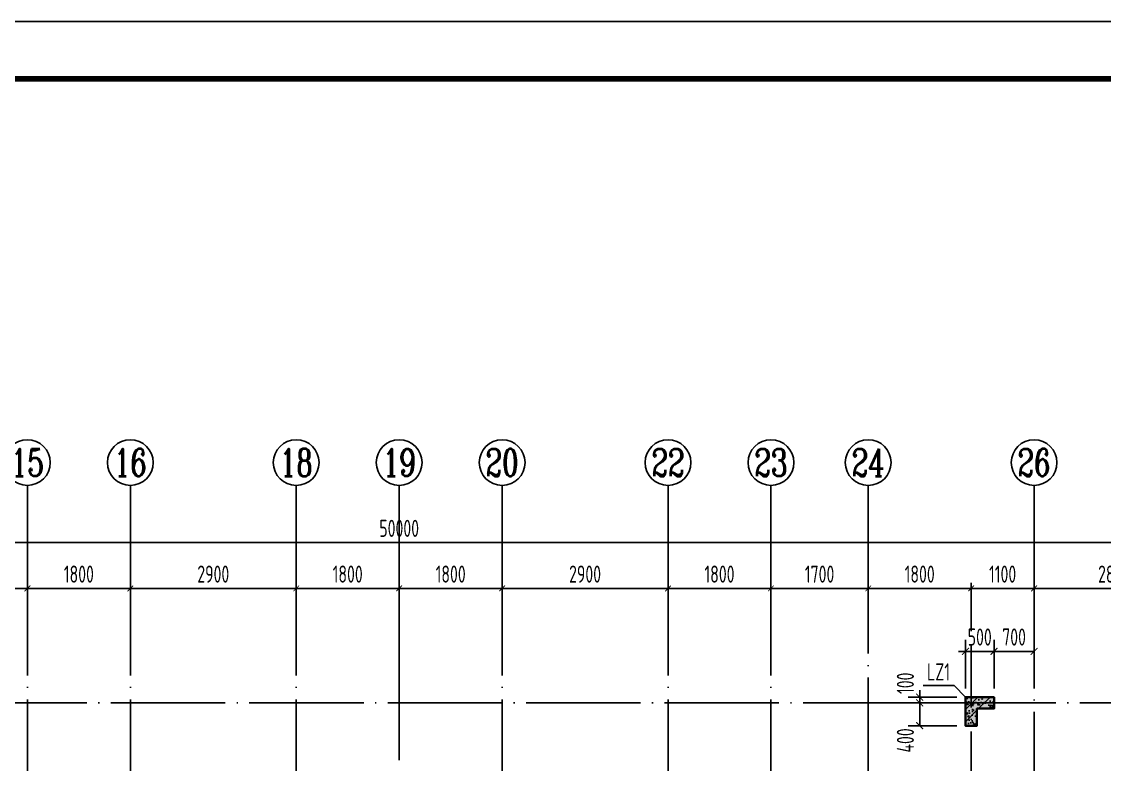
# Model space of a CAD drawing. Extents: x -668857 to 143095, y -247466 to 228182.
# Drawn here: x -308837 to -289909, y 144156 to 157141 of the extents above; entities that cross this region are included whole.
import ezdxf
from ezdxf.enums import TextEntityAlignment as Align

# ---------------------------------------------------------------- set-up
doc = ezdxf.new("R2010")
doc.units = 0
doc.header["$LTSCALE"] = 1000
doc.linetypes.add('DOTE', pattern=[2.42, 2, -0.2, 0.02, -0.2])
doc.layers.get('0').update_dxf_attribs({"linetype": 'CONTINUOUS'})
doc.layers.get('DEFPOINTS').update_dxf_attribs({"linetype": 'CONTINUOUS'})
for name, color, linetype in [('-TK', 7, 'CONTINUOUS'), ('A-AXIS', 1, 'CONTINUOUS'), ('A-DOTE', 10, 'DOTE'), ('AXIS_NUM', 7, 'CONTINUOUS'), ('COLU_DE_TEXT', 7, 'CONTINUOUS'), ('LABEL', 1, 'CONTINUOUS'), ('S-Q墙标注', 3, 'CONTINUOUS'), ('S-X详图填充', 252, 'CONTINUOUS'), ('S-X详图实线', 4, 'CONTINUOUS'), ('S-Y一般标注', 3, 'CONTINUOUS'), ('S-Z柱填充', 252, 'CONTINUOUS'), ('S-Z柱实线', 6, 'CONTINUOUS')]:
    doc.layers.add(name, color=color, linetype=linetype)
doc.styles.add('TSSD_Axis', font='complex.shx', dxfattribs={"width": 0.7, "bigfont": 'hztxt.shx'})
doc.styles.add('TSSD_DIMENSION', font='Tssdeng.shx', dxfattribs={"width": 0.7, "bigfont": 'tssdchn.shx'})
doc.styles.add('TSSD_REIN', font='tssdeng.shx', dxfattribs={"width": 0.7, "height": 300, "bigfont": 'tssdchn.shx'})
doc.styles.add('结构文字', font='zstxt.shx', dxfattribs={"width": 0.7, "bigfont": 'zshz.shx'})
doc.dimstyles.new('STRUCK', dxfattribs={"dimtxt": 400, "dimasz": 121, "dimexe": 200, "dimexo": 150, "dimgap": 115, "dimtad": 1, "dimdec": 0, "dimdsep": 46, "dimtxsty": '结构文字', "dimblk": 'ARCHTICK', "dimcen": 400, "dimclrd": 3, "dimclre": 3, "dimclrt": 7, "dimadec": 0, "dimazin": 0, "dimtfac": 1, "dimtdec": 0, "dimtix": 1, "dimtmove": 2, "dimatfit": 3, "dimldrblk": '_DIMX', "dimfxl": 0, "dimtolj": 1, "dimtzin": 0, "dimarcsym": 0})
doc.dimstyles.new('TSSD_100_100', dxfattribs={"dimtxt": 300, "dimasz": 100, "dimexe": 100, "dimexo": 250, "dimgap": 100, "dimtad": 1, "dimdec": 0, "dimzin": 0, "dimdsep": 46, "dimtxsty": 'TSSD_DIMENSION', "dimblk": 'ARCHTICK', "dimcen": 0, "dimdle": 100, "dimclrt": 7, "dimadec": 0, "dimazin": 0, "dimtfac": 1, "dimtdec": 0, "dimtix": 1, "dimtmove": 2, "dimatfit": 3, "dimldrblk": 'ARCHTICK', "dimfxl": 0, "dimtolj": 1, "dimtzin": 0, "dimarcsym": 0})

# ---------------------------------------------------------------- blocks, each defined once
blk = doc.blocks.new('ts_axno')
at = {"color": 0, "linetype": 'ByBlock', "lineweight": -2}
blk.add_circle((0, 0), 0.5, dxfattribs=at)
at = {"color": 0, "linetype": 'ByBlock', "lineweight": -2, "style": 'TSSD_Axis', "width": 0.7}
blk.add_attdef('A', text='', height=0.6, dxfattribs=at).set_placement((0, 0), align=Align.MIDDLE_CENTER)
blk = doc.blocks.new('_ArchTick')
at = {"color": 0, "linetype": 'ByBlock', "const_width": 0.15}
blk.add_lwpolyline([(-0.5, -0.5), (0.5, 0.5)], dxfattribs=at)
blk = doc.blocks.new('*D224')
at = {"layer": 'DEFPOINTS', "color": 0}
for p in [(23100, 22100), (21400, 21100), (23100, 21100)]:
    blk.add_point(p, dxfattribs=at)
at = {"layer": 'S-Y一般标注', "color": 0, "lineweight": -2}
for p, q in [((21400, 21350), (21400, 22200)), ((23100, 21350), (23100, 22200)), ((21300, 22100), (23200, 22100))]:
    blk.add_line(p, q, dxfattribs=at)
at = {"layer": 'S-Y一般标注', "color": 0, "lineweight": -2, "xscale": 100, "yscale": 100, "zscale": 100, "rotation": 180}
blk.add_blockref('_ArchTick', (21400, 22100), dxfattribs=at)
at = {"layer": 'S-Y一般标注', "color": 0, "lineweight": -2, "xscale": 100, "yscale": 100, "zscale": 100}
blk.add_blockref('_ArchTick', (23100, 22100), dxfattribs=at)
at = {"layer": 'S-Y一般标注', "color": 7, "insert": (22250, 22350), "char_height": 300, "attachment_point": 5, "style": 'TSSD_DIMENSION'}
blk.add_mtext('\\A1;1700', dxfattribs=at)
blk = doc.blocks.new('*D225')
at = {"layer": 'DEFPOINTS', "color": 0}
for p in [(24900, 22100), (23100, 21100), (24900, 21100)]:
    blk.add_point(p, dxfattribs=at)
at = {"layer": 'S-Y一般标注', "color": 0, "lineweight": -2}
for p, q in [((23100, 21350), (23100, 22200)), ((24900, 21350), (24900, 22200)), ((23000, 22100), (25000, 22100))]:
    blk.add_line(p, q, dxfattribs=at)
at = {"layer": 'S-Y一般标注', "color": 0, "lineweight": -2, "xscale": 100, "yscale": 100, "zscale": 100, "rotation": 180}
blk.add_blockref('_ArchTick', (23100, 22100), dxfattribs=at)
at = {"layer": 'S-Y一般标注', "color": 0, "lineweight": -2, "xscale": 100, "yscale": 100, "zscale": 100}
blk.add_blockref('_ArchTick', (24900, 22100), dxfattribs=at)
at = {"layer": 'S-Y一般标注', "color": 7, "insert": (24000, 22350), "char_height": 300, "attachment_point": 5, "style": 'TSSD_DIMENSION'}
blk.add_mtext('\\A1;1800', dxfattribs=at)
blk = doc.blocks.new('*D226')
at = {"layer": 'DEFPOINTS', "color": 0}
for p in [(27800, 22100), (24900, 21100), (27800, 21100)]:
    blk.add_point(p, dxfattribs=at)
at = {"layer": 'S-Y一般标注', "color": 0, "lineweight": -2}
for p, q in [((24900, 21350), (24900, 22200)), ((27800, 21350), (27800, 22200)), ((24800, 22100), (27900, 22100))]:
    blk.add_line(p, q, dxfattribs=at)
at = {"layer": 'S-Y一般标注', "color": 0, "lineweight": -2, "xscale": 100, "yscale": 100, "zscale": 100, "rotation": 180}
blk.add_blockref('_ArchTick', (24900, 22100), dxfattribs=at)
at = {"layer": 'S-Y一般标注', "color": 0, "lineweight": -2, "xscale": 100, "yscale": 100, "zscale": 100}
blk.add_blockref('_ArchTick', (27800, 22100), dxfattribs=at)
at = {"layer": 'S-Y一般标注', "color": 7, "insert": (26350, 22350), "char_height": 300, "attachment_point": 5, "style": 'TSSD_DIMENSION'}
blk.add_mtext('\\A1;2900', dxfattribs=at)
blk = doc.blocks.new('*D227')
at = {"layer": 'DEFPOINTS', "color": 0}
for p in [(29600, 22100), (27800, 21100), (29600, 21100)]:
    blk.add_point(p, dxfattribs=at)
at = {"layer": 'S-Y一般标注', "color": 0, "lineweight": -2}
for p, q in [((27800, 21350), (27800, 22200)), ((29600, 21350), (29600, 22200)), ((27700, 22100), (29700, 22100))]:
    blk.add_line(p, q, dxfattribs=at)
at = {"layer": 'S-Y一般标注', "color": 0, "lineweight": -2, "xscale": 100, "yscale": 100, "zscale": 100, "rotation": 180}
blk.add_blockref('_ArchTick', (27800, 22100), dxfattribs=at)
at = {"layer": 'S-Y一般标注', "color": 0, "lineweight": -2, "xscale": 100, "yscale": 100, "zscale": 100}
blk.add_blockref('_ArchTick', (29600, 22100), dxfattribs=at)
at = {"layer": 'S-Y一般标注', "color": 7, "insert": (28700, 22350), "char_height": 300, "attachment_point": 5, "style": 'TSSD_DIMENSION'}
blk.add_mtext('\\A1;1800', dxfattribs=at)
blk = doc.blocks.new('*D228')
at = {"layer": 'DEFPOINTS', "color": 0}
for p in [(31400, 22100), (29600, 21100), (31400, 21100)]:
    blk.add_point(p, dxfattribs=at)
at = {"layer": 'S-Y一般标注', "color": 0, "lineweight": -2}
for p, q in [((29600, 21350), (29600, 22200)), ((31400, 21350), (31400, 22200)), ((29500, 22100), (31500, 22100))]:
    blk.add_line(p, q, dxfattribs=at)
at = {"layer": 'S-Y一般标注', "color": 0, "lineweight": -2, "xscale": 100, "yscale": 100, "zscale": 100, "rotation": 180}
blk.add_blockref('_ArchTick', (29600, 22100), dxfattribs=at)
at = {"layer": 'S-Y一般标注', "color": 0, "lineweight": -2, "xscale": 100, "yscale": 100, "zscale": 100}
blk.add_blockref('_ArchTick', (31400, 22100), dxfattribs=at)
at = {"layer": 'S-Y一般标注', "color": 7, "insert": (30500, 22350), "char_height": 300, "attachment_point": 5, "style": 'TSSD_DIMENSION'}
blk.add_mtext('\\A1;1800', dxfattribs=at)
blk = doc.blocks.new('*D229')
at = {"layer": 'DEFPOINTS', "color": 0}
for p in [(34300, 22100), (31400, 21100), (34300, 21100)]:
    blk.add_point(p, dxfattribs=at)
at = {"layer": 'S-Y一般标注', "color": 0, "lineweight": -2}
for p, q in [((31400, 21350), (31400, 22200)), ((34300, 21350), (34300, 22200)), ((31300, 22100), (34400, 22100))]:
    blk.add_line(p, q, dxfattribs=at)
at = {"layer": 'S-Y一般标注', "color": 0, "lineweight": -2, "xscale": 100, "yscale": 100, "zscale": 100, "rotation": 180}
blk.add_blockref('_ArchTick', (31400, 22100), dxfattribs=at)
at = {"layer": 'S-Y一般标注', "color": 0, "lineweight": -2, "xscale": 100, "yscale": 100, "zscale": 100}
blk.add_blockref('_ArchTick', (34300, 22100), dxfattribs=at)
at = {"layer": 'S-Y一般标注', "color": 7, "insert": (32850, 22350), "char_height": 300, "attachment_point": 5, "style": 'TSSD_DIMENSION'}
blk.add_mtext('\\A1;2900', dxfattribs=at)
blk = doc.blocks.new('*D230')
at = {"layer": 'DEFPOINTS', "color": 0}
for p in [(36100, 22100), (34300, 21100), (36100, 21100)]:
    blk.add_point(p, dxfattribs=at)
at = {"layer": 'S-Y一般标注', "color": 0, "lineweight": -2}
for p, q in [((34300, 21350), (34300, 22200)), ((36100, 21350), (36100, 22200)), ((34200, 22100), (36200, 22100))]:
    blk.add_line(p, q, dxfattribs=at)
at = {"layer": 'S-Y一般标注', "color": 0, "lineweight": -2, "xscale": 100, "yscale": 100, "zscale": 100, "rotation": 180}
blk.add_blockref('_ArchTick', (34300, 22100), dxfattribs=at)
at = {"layer": 'S-Y一般标注', "color": 0, "lineweight": -2, "xscale": 100, "yscale": 100, "zscale": 100}
blk.add_blockref('_ArchTick', (36100, 22100), dxfattribs=at)
at = {"layer": 'S-Y一般标注', "color": 7, "insert": (35200, 22350), "char_height": 300, "attachment_point": 5, "style": 'TSSD_DIMENSION'}
blk.add_mtext('\\A1;1800', dxfattribs=at)
blk = doc.blocks.new('*D231')
at = {"layer": 'DEFPOINTS', "color": 0}
for p in [(37800, 22100), (36100, 21100), (37800, 21100)]:
    blk.add_point(p, dxfattribs=at)
at = {"layer": 'S-Y一般标注', "color": 0, "lineweight": -2}
for p, q in [((36100, 21350), (36100, 22200)), ((37800, 21350), (37800, 22200)), ((36000, 22100), (37900, 22100))]:
    blk.add_line(p, q, dxfattribs=at)
at = {"layer": 'S-Y一般标注', "color": 0, "lineweight": -2, "xscale": 100, "yscale": 100, "zscale": 100, "rotation": 180}
blk.add_blockref('_ArchTick', (36100, 22100), dxfattribs=at)
at = {"layer": 'S-Y一般标注', "color": 0, "lineweight": -2, "xscale": 100, "yscale": 100, "zscale": 100}
blk.add_blockref('_ArchTick', (37800, 22100), dxfattribs=at)
at = {"layer": 'S-Y一般标注', "color": 7, "insert": (36950, 22350), "char_height": 300, "attachment_point": 5, "style": 'TSSD_DIMENSION'}
blk.add_mtext('\\A1;1700', dxfattribs=at)
blk = doc.blocks.new('*D232')
at = {"layer": 'DEFPOINTS', "color": 0}
for p in [(40700, 22100), (39600, 21100), (40700, 21100)]:
    blk.add_point(p, dxfattribs=at)
at = {"layer": 'S-Y一般标注', "color": 0, "lineweight": -2}
for p, q in [((39600, 21350), (39600, 22200)), ((40700, 21350), (40700, 22200)), ((39500, 22100), (40800, 22100))]:
    blk.add_line(p, q, dxfattribs=at)
at = {"layer": 'S-Y一般标注', "color": 0, "lineweight": -2, "xscale": 100, "yscale": 100, "zscale": 100, "rotation": 180}
blk.add_blockref('_ArchTick', (39600, 22100), dxfattribs=at)
at = {"layer": 'S-Y一般标注', "color": 0, "lineweight": -2, "xscale": 100, "yscale": 100, "zscale": 100}
blk.add_blockref('_ArchTick', (40700, 22100), dxfattribs=at)
at = {"layer": 'S-Y一般标注', "color": 7, "insert": (40150, 22350), "char_height": 300, "attachment_point": 5, "style": 'TSSD_DIMENSION'}
blk.add_mtext('\\A1;1100', dxfattribs=at)
blk = doc.blocks.new('*D233')
at = {"layer": 'DEFPOINTS', "color": 0}
for p in [(43500, 22100), (40700, 21100), (43500, 21100)]:
    blk.add_point(p, dxfattribs=at)
at = {"layer": 'S-Y一般标注', "color": 0, "lineweight": -2}
for p, q in [((40700, 21350), (40700, 22200)), ((43500, 21350), (43500, 22200)), ((40600, 22100), (43600, 22100))]:
    blk.add_line(p, q, dxfattribs=at)
at = {"layer": 'S-Y一般标注', "color": 0, "lineweight": -2, "xscale": 100, "yscale": 100, "zscale": 100, "rotation": 180}
blk.add_blockref('_ArchTick', (40700, 22100), dxfattribs=at)
at = {"layer": 'S-Y一般标注', "color": 0, "lineweight": -2, "xscale": 100, "yscale": 100, "zscale": 100}
blk.add_blockref('_ArchTick', (43500, 22100), dxfattribs=at)
at = {"layer": 'S-Y一般标注', "color": 7, "insert": (42100, 22350), "char_height": 300, "attachment_point": 5, "style": 'TSSD_DIMENSION'}
blk.add_mtext('\\A1;2800', dxfattribs=at)
blk = doc.blocks.new('*D239')
at = {"layer": 'DEFPOINTS', "color": 0}
for p in [(54600, 22900), (4600, 21100), (54600, 21100)]:
    blk.add_point(p, dxfattribs=at)
at = {"layer": 'S-Y一般标注', "color": 0, "lineweight": -2}
for p, q in [((4600, 21350), (4600, 23000)), ((54600, 21350), (54600, 23000)), ((4500, 22900), (54700, 22900))]:
    blk.add_line(p, q, dxfattribs=at)
at = {"layer": 'S-Y一般标注', "color": 0, "lineweight": -2, "xscale": 100, "yscale": 100, "zscale": 100, "rotation": 180}
blk.add_blockref('_ArchTick', (4600, 22900), dxfattribs=at)
at = {"layer": 'S-Y一般标注', "color": 0, "lineweight": -2, "xscale": 100, "yscale": 100, "zscale": 100}
blk.add_blockref('_ArchTick', (54600, 22900), dxfattribs=at)
at = {"layer": 'S-Y一般标注', "color": 7, "insert": (29600, 23150), "char_height": 300, "attachment_point": 5, "style": 'TSSD_DIMENSION'}
blk.add_mtext('\\A1;50000', dxfattribs=at)
blk = doc.blocks.new('*D254')
at = {"layer": 'DEFPOINTS', "color": 0}
for p in [(39600, 22100), (37800, 21100), (39600, 21100)]:
    blk.add_point(p, dxfattribs=at)
at = {"layer": 'S-Y一般标注', "color": 0, "lineweight": -2}
for p, q in [((37800, 21350), (37800, 22200)), ((39600, 21350), (39600, 22200)), ((37700, 22100), (39700, 22100))]:
    blk.add_line(p, q, dxfattribs=at)
at = {"layer": 'S-Y一般标注', "color": 0, "lineweight": -2, "xscale": 100, "yscale": 100, "zscale": 100, "rotation": 180}
blk.add_blockref('_ArchTick', (37800, 22100), dxfattribs=at)
at = {"layer": 'S-Y一般标注', "color": 0, "lineweight": -2, "xscale": 100, "yscale": 100, "zscale": 100}
blk.add_blockref('_ArchTick', (39600, 22100), dxfattribs=at)
at = {"layer": 'S-Y一般标注', "color": 7, "insert": (38700, 22350), "char_height": 300, "attachment_point": 5, "style": 'TSSD_DIMENSION'}
blk.add_mtext('\\A1;1800', dxfattribs=at)
blk = doc.blocks.new('*D1309')
at = {"layer": 'DEFPOINTS', "color": 0}
for p in [(-293137, 145332), (-292337, 145332), (-292337, 145232)]:
    blk.add_point(p, dxfattribs=at)
at = {"layer": 'S-Q墙标注', "color": 3, "lineweight": -2}
for p, q in [((-293137, 145332), (-293137, 145453)), ((-292487, 145332), (-293337, 145332)), ((-292487, 145232), (-293337, 145232)), ((-293137, 145232), (-293137, 145332)), ((-293137, 145232), (-293137, 145111))]:
    blk.add_line(p, q, dxfattribs=at)
at = {"layer": 'S-Q墙标注', "color": 3, "lineweight": -2, "xscale": 121, "yscale": 121, "zscale": 121}
for p, rotation in [((-293137, 145332), 270), ((-293137, 145232), 90)]:
    blk.add_blockref('_ArchTick', p, dxfattribs=dict(at, rotation=rotation))
at = {"layer": 'S-Q墙标注', "color": 7, "insert": (-293387, 145574), "char_height": 300, "attachment_point": 5, "rotation": 90, "style": 'TSSD_REIN'}
blk.add_mtext('\\A1;100', dxfattribs=at)
blk = doc.blocks.new('_DIMX')
blk.add_line((-150, 0), (150, 0))
at = {"const_width": 50}
blk.add_lwpolyline([(-70, -70), (70, 70)], dxfattribs=at)
blk = doc.blocks.new('*D1310')
at = {"layer": 'DEFPOINTS', "color": 0}
for p in [(-293137, 145232), (-292337, 145232), (-292337, 144832)]:
    blk.add_point(p, dxfattribs=at)
at = {"layer": 'S-Q墙标注', "color": 3, "lineweight": -2}
for p, q in [((-292487, 145232), (-293337, 145232)), ((-293137, 144832), (-293137, 145232)), ((-292487, 144832), (-293337, 144832))]:
    blk.add_line(p, q, dxfattribs=at)
at = {"layer": 'S-Q墙标注', "color": 3, "lineweight": -2, "xscale": 121, "yscale": 121, "zscale": 121}
for p, rotation in [((-293137, 145232), 90), ((-293137, 144832), 270)]:
    blk.add_blockref('_ArchTick', p, dxfattribs=dict(at, rotation=rotation))
at = {"layer": 'S-Q墙标注', "color": 7, "insert": (-293387, 144574), "char_height": 300, "attachment_point": 5, "rotation": 90, "style": 'TSSD_REIN'}
blk.add_mtext('\\A1;400', dxfattribs=at)
blk = doc.blocks.new('*D1313')
at = {"layer": 'DEFPOINTS', "color": 0}
for p in [(-291837, 146132), (-292337, 145332), (-291837, 145332)]:
    blk.add_point(p, dxfattribs=at)
at = {"layer": 'S-Q墙标注', "color": 3, "lineweight": -2}
for p, q in [((-292337, 145482), (-292337, 146332)), ((-291837, 145482), (-291837, 146332)), ((-292337, 146132), (-292458, 146132)), ((-292337, 146132), (-291837, 146132)), ((-291837, 146132), (-291716, 146132))]:
    blk.add_line(p, q, dxfattribs=at)
at = {"layer": 'S-Q墙标注', "color": 3, "lineweight": -2, "xscale": 121, "yscale": 121, "zscale": 121}
blk.add_blockref('_ArchTick', (-292337, 146132), dxfattribs=at)
at = {"layer": 'S-Q墙标注', "color": 3, "lineweight": -2, "xscale": 121, "yscale": 121, "zscale": 121, "rotation": 180}
blk.add_blockref('_ArchTick', (-291837, 146132), dxfattribs=at)
at = {"layer": 'S-Q墙标注', "color": 7, "insert": (-292087, 146382), "char_height": 300, "attachment_point": 5, "style": 'TSSD_REIN'}
blk.add_mtext('\\A1;500', dxfattribs=at)
blk = doc.blocks.new('*D1315')
at = {"layer": 'DEFPOINTS', "color": 0}
for p in [(-291137, 146132), (-291837, 145332), (-291137, 145332)]:
    blk.add_point(p, dxfattribs=at)
at = {"layer": 'S-Q墙标注', "color": 3, "lineweight": -2}
for p, q in [((-291837, 145482), (-291837, 146332)), ((-291137, 145482), (-291137, 146332)), ((-291837, 146132), (-291137, 146132))]:
    blk.add_line(p, q, dxfattribs=at)
at = {"layer": 'S-Q墙标注', "color": 3, "lineweight": -2, "xscale": 121, "yscale": 121, "zscale": 121, "rotation": 180}
blk.add_blockref('_ArchTick', (-291837, 146132), dxfattribs=at)
at = {"layer": 'S-Q墙标注', "color": 3, "lineweight": -2, "xscale": 121, "yscale": 121, "zscale": 121}
blk.add_blockref('_ArchTick', (-291137, 146132), dxfattribs=at)
at = {"layer": 'S-Q墙标注', "color": 7, "insert": (-291487, 146382), "char_height": 300, "attachment_point": 5, "style": 'TSSD_REIN'}
blk.add_mtext('\\A1;700', dxfattribs=at)
blk = doc.blocks.new('A1')
blk.add_lwpolyline([(0, 59400), (0, 0), (84100, 0), (84100, 59400)], close=True)
at = {"const_width": 100}
blk.add_lwpolyline([(2500, 58400), (2500, 1000), (83100, 1000), (83100, 58400)], close=True, dxfattribs=at)
blk = doc.blocks.new('20210726.16350016')
at = {"layer": 'A-AXIS'}
for p, q in [((23100, 21100), (23100, 23900)), ((24900, 21100), (24900, 23900)), ((27800, 21100), (27800, 23900)), ((29600, 21100), (29600, 23900)), ((31400, 21100), (31400, 23900)), ((34300, 21100), (34300, 23900)), ((36100, 21100), (36100, 23900)), ((37800, 21100), (37800, 23900)), ((40700, 21100), (40700, 23900))]:
    blk.add_line(p, q, dxfattribs=at)
at = {"layer": 'A-DOTE'}
for p, q in [((23100, 10900), (23100, 21100)), ((24900, 10900), (24900, 21100)), ((27800, 10900), (27800, 21100)), ((29600, 21100), (29600, 3600)), ((31400, 10900), (31400, 21100)), ((34300, 10900), (34300, 21100)), ((36100, 10900), (36100, 21100)), ((37800, 13700), (37800, 21100)), ((39600, 17600), (39600, 21100)), ((40700, 13100.3), (40700, 21100)), ((55600, 20100), (3600, 20100))]:
    blk.add_line(p, q, dxfattribs=at)
at = {"layer": 'A-AXIS'}
ref = blk.add_blockref('ts_axno', (23100, 24300), dxfattribs=dict(at, xscale=800, yscale=800, zscale=800))
ref.add_attrib('9', '15', dxfattribs={"layer": 'AXIS_NUM', "height": 480, "style": 'TSSD_Axis', "width": 0.7}).set_placement((23100, 24300), align=Align.MIDDLE_CENTER)
ref = blk.add_blockref('ts_axno', (24900, 24300), dxfattribs=dict(at, xscale=800, yscale=800, zscale=800))
ref.add_attrib('10', '16', dxfattribs={"layer": 'AXIS_NUM', "height": 480, "style": 'TSSD_Axis', "width": 0.7}).set_placement((24900, 24300), align=Align.MIDDLE_CENTER)
ref = blk.add_blockref('ts_axno', (27800, 24300), dxfattribs=dict(at, xscale=800, yscale=800, zscale=800))
ref.add_attrib('11', '18', dxfattribs={"layer": 'AXIS_NUM', "height": 480, "style": 'TSSD_Axis', "width": 0.7}).set_placement((27800, 24300), align=Align.MIDDLE_CENTER)
ref = blk.add_blockref('ts_axno', (29600, 24300), dxfattribs=dict(at, xscale=800, yscale=800, zscale=800))
ref.add_attrib('12', '19', dxfattribs={"layer": 'AXIS_NUM', "height": 480, "style": 'TSSD_Axis', "width": 0.7}).set_placement((29600, 24300), align=Align.MIDDLE_CENTER)
ref = blk.add_blockref('ts_axno', (31400, 24300), dxfattribs=dict(at, xscale=800, yscale=800, zscale=800))
ref.add_attrib('13', '20', dxfattribs={"layer": 'AXIS_NUM', "height": 480, "style": 'TSSD_Axis', "width": 0.7}).set_placement((31400, 24300), align=Align.MIDDLE_CENTER)
ref = blk.add_blockref('ts_axno', (34300, 24300), dxfattribs=dict(at, xscale=800, yscale=800, zscale=800))
ref.add_attrib('14', '22', dxfattribs={"layer": 'AXIS_NUM', "height": 480, "style": 'TSSD_Axis', "width": 0.7}).set_placement((34300, 24300), align=Align.MIDDLE_CENTER)
ref = blk.add_blockref('ts_axno', (36100, 24300), dxfattribs=dict(at, xscale=800, yscale=800, zscale=800))
ref.add_attrib('15', '23', dxfattribs={"layer": 'AXIS_NUM', "height": 480, "style": 'TSSD_Axis', "width": 0.7}).set_placement((36100, 24300), align=Align.MIDDLE_CENTER)
ref = blk.add_blockref('ts_axno', (37800, 24300), dxfattribs=dict(at, xscale=800, yscale=800, zscale=800))
ref.add_attrib('16', '24', dxfattribs={"layer": 'AXIS_NUM', "height": 480, "style": 'TSSD_Axis', "width": 0.7}).set_placement((37800, 24300), align=Align.MIDDLE_CENTER)
ref = blk.add_blockref('ts_axno', (40700, 24300), dxfattribs=dict(at, xscale=800, yscale=800, zscale=800))
ref.add_attrib('17', '26', dxfattribs={"layer": 'AXIS_NUM', "height": 480, "style": 'TSSD_Axis', "width": 0.7}).set_placement((40700, 24300), align=Align.MIDDLE_CENTER)
at = {"layer": 'S-Y一般标注'}
for base, p1, p2, picture, middle in [((54600, 22900), (4600, 21100), (54600, 21100), '*D239', (29600, 23150)), ((23100, 22100), (21400, 21100), (23100, 21100), '*D224', (22250, 22350)), ((24900, 22100), (23100, 21100), (24900, 21100), '*D225', (24000, 22350)), ((27800, 22100), (24900, 21100), (27800, 21100), '*D226', (26350, 22350)), ((29600, 22100), (27800, 21100), (29600, 21100), '*D227', (28700, 22350)), ((31400, 22100), (29600, 21100), (31400, 21100), '*D228', (30500, 22350)), ((34300, 22100), (31400, 21100), (34300, 21100), '*D229', (32850, 22350)), ((36100, 22100), (34300, 21100), (36100, 21100), '*D230', (35200, 22350)), ((37800, 22100), (36100, 21100), (37800, 21100), '*D231', (36950, 22350)), ((39600, 22100), (37800, 21100), (39600, 21100), '*D254', (38700, 22350)), ((40700, 22100), (39600, 21100), (40700, 21100), '*D232', (40150, 22350)), ((43500, 22100), (40700, 21100), (43500, 21100), '*D233', (42100, 22350))]:
    dim = blk.add_linear_dim(base=base, p1=p1, p2=p2, dimstyle='TSSD_100_100', dxfattribs=at)
    dim.commit()
    dim.dimension.update_dxf_attribs({"geometry": picture, "text_midpoint": middle})

msp = doc.modelspace()

# ---------------------------------------------------------------- hatches: boundary and pattern name
at = {"layer": 'S-X详图填充'}
h = msp.add_hatch(color=256, dxfattribs=at)
h.dxf.hatch_style = 1
h.paths.add_polyline_path([(-291836.85, 145332.31), (-292336.85, 145332.31), (-292336.85, 144832.31), (-292136.85, 144832.31), (-292136.85, 145132.31), (-291836.85, 145132.31)])
at = {"layer": 'S-Z柱填充'}
h = msp.add_hatch(dxfattribs=at)
h.set_pattern_fill('ARMORED', color=256, scale=30, style=0)
h.set_pattern_definition([(50, (-341513.91, -10553.3), (215.17805, -18.82564), [22.5, -247.5]), (355, (-341513.91, -10553.3), (-41.6254, 225.65764), [18, -198]), (100.4514, (-341495.98, -10554.87), (173.55281, 206.83186), [19.12206, -210.34263]), (46.1842, (-341513.9, -10493.3), (320.1723, -49.6557), [33.75, -371.25]), (96.6356, (-341487.23, -10497.44), (280.3988, 292.23536), [28.6831, -315.5139]), (351.1842, (-341513.9, -10493.3), (280.3986, 292.2356), [27, -297]), (21, (-341483.91, -10508.3), (179.07212, -120.78567), [22.5, -247.5]), (326, (-341483.91, -10508.3), (72.9946, 217.545), [18, -198]), (71.4514, (-341468.99, -10518.36), (252.0668, 96.75915), [19.12206, -210.34263]), (37.5, (-341513.91, -10553.3), (3.647957, 99.868156), [0, -195.6, 0, -201, 0, -198.75]), (7.5, (-341513.91, -10553.3), (78.92086, 118.323514), [0, -114.6, 0, -191.1, 0, -75.75]), (327.5, (-341580.81, -10553.3), (160.14673, -6.76646), [0, -75, 0, -234, 0, -310.5]), (317.5, (-341610.81, -10553.3), (174.95585, 30.0315), [0, -97.5, 0, -155.4, 0, -220.5]), (45, (-341513.91, -10553.3), (-106.06602, 106.06602), [])])
h.paths.add_polyline_path([(-291836.84, 145332.31), (-292336.84, 145332.31), (-292336.84, 144832.31), (-292136.84, 144832.31), (-292136.84, 145132.31), (-291836.84, 145132.31)])

# ---------------------------------------------------------------- linework, layer by layer
at = {"layer": 'LABEL'}
msp.add_lwpolyline([(-292336.84, 145332.31), (-292536.84, 145532.31), (-293075.79, 145532.31)], dxfattribs=at)
at = {"layer": 'S-X详图实线'}
msp.add_lwpolyline([(-292136.85, 144832.32), (-292136.85, 145132.32), (-291836.85, 145132.32), (-291836.85, 145332.32), (-292336.85, 145332.32), (-292336.85, 144832.32), (-292136.85, 144832.32)], dxfattribs=at)
at = {"layer": 'S-Z柱实线', "lineweight": 35}
for points in [[(-291836.85, 145332.31), (-292336.85, 145332.31), (-292336.85, 144832.31), (-292136.85, 144832.31), (-292136.85, 145132.31), (-291836.85, 145132.31), (-291836.85, 145332.31)], [(-291836.84, 145332.31), (-292336.84, 145332.31), (-292336.84, 144832.31), (-292136.84, 144832.31), (-292136.84, 145132.31), (-291836.84, 145132.31), (-291836.84, 145332.31)]]:
    msp.add_lwpolyline(points, dxfattribs=at)

# ---------------------------------------------------------------- block references
at = {"layer": '-TK'}
msp.add_blockref('A1', (-341718.52, 97740.98), dxfattribs=at)
at = {"layer": 'A-DOTE'}
msp.add_blockref('20210726.16350016', (-331836.85, 125132.26), dxfattribs=at)

# ---------------------------------------------------------------- texts
at = {"layer": 'COLU_DE_TEXT', "style": 'TSSD_REIN', "width": 0.7}
msp.add_text('LZ1', height=300, dxfattribs=at).set_placement((-293008.38, 145532.31), align=Align.BOTTOM_LEFT)

# ---------------------------------------------------------------- dimensions: what is measured, and where the dimension line sits
at = {"layer": 'S-Q墙标注'}
for base, p1, p2, picture, middle in [((-291836.84, 146132.31), (-292336.84, 145332.31), (-291836.84, 145332.31), '*D1313', (-292086.84, 146382.31)), ((-291136.85, 146132.31), (-291836.84, 145332.31), (-291136.85, 145332.31), '*D1315', (-291486.84, 146382.31))]:
    dim = msp.add_linear_dim(base=base, p1=p1, p2=p2, dimstyle='STRUCK', override={"dimtxt": 300, "dimgap": 100, "dimtxsty": 'TSSD_REIN'}, dxfattribs=at)
    dim.commit()
    dim.dimension.update_dxf_attribs({"geometry": picture, "text_midpoint": middle})
for base, p1, p2, picture, middle in [((-293136.84, 145332.31), (-292336.84, 145232.31), (-292336.84, 145332.31), '*D1309', (-293386.84, 145574.24)), ((-293136.84, 145232.31), (-292336.84, 144832.32), (-292336.84, 145232.31), '*D1310', (-293386.84, 144574.24))]:
    dim = msp.add_linear_dim(base=base, p1=p1, p2=p2, angle=90, dimstyle='STRUCK', override={"dimtxt": 300, "dimgap": 100, "dimtxsty": 'TSSD_REIN'}, dxfattribs=at)
    dim.commit()
    dim.dimension.update_dxf_attribs({"geometry": picture, "text_midpoint": middle, "dimtype": 160})

doc.saveas('drawing.dxf')
